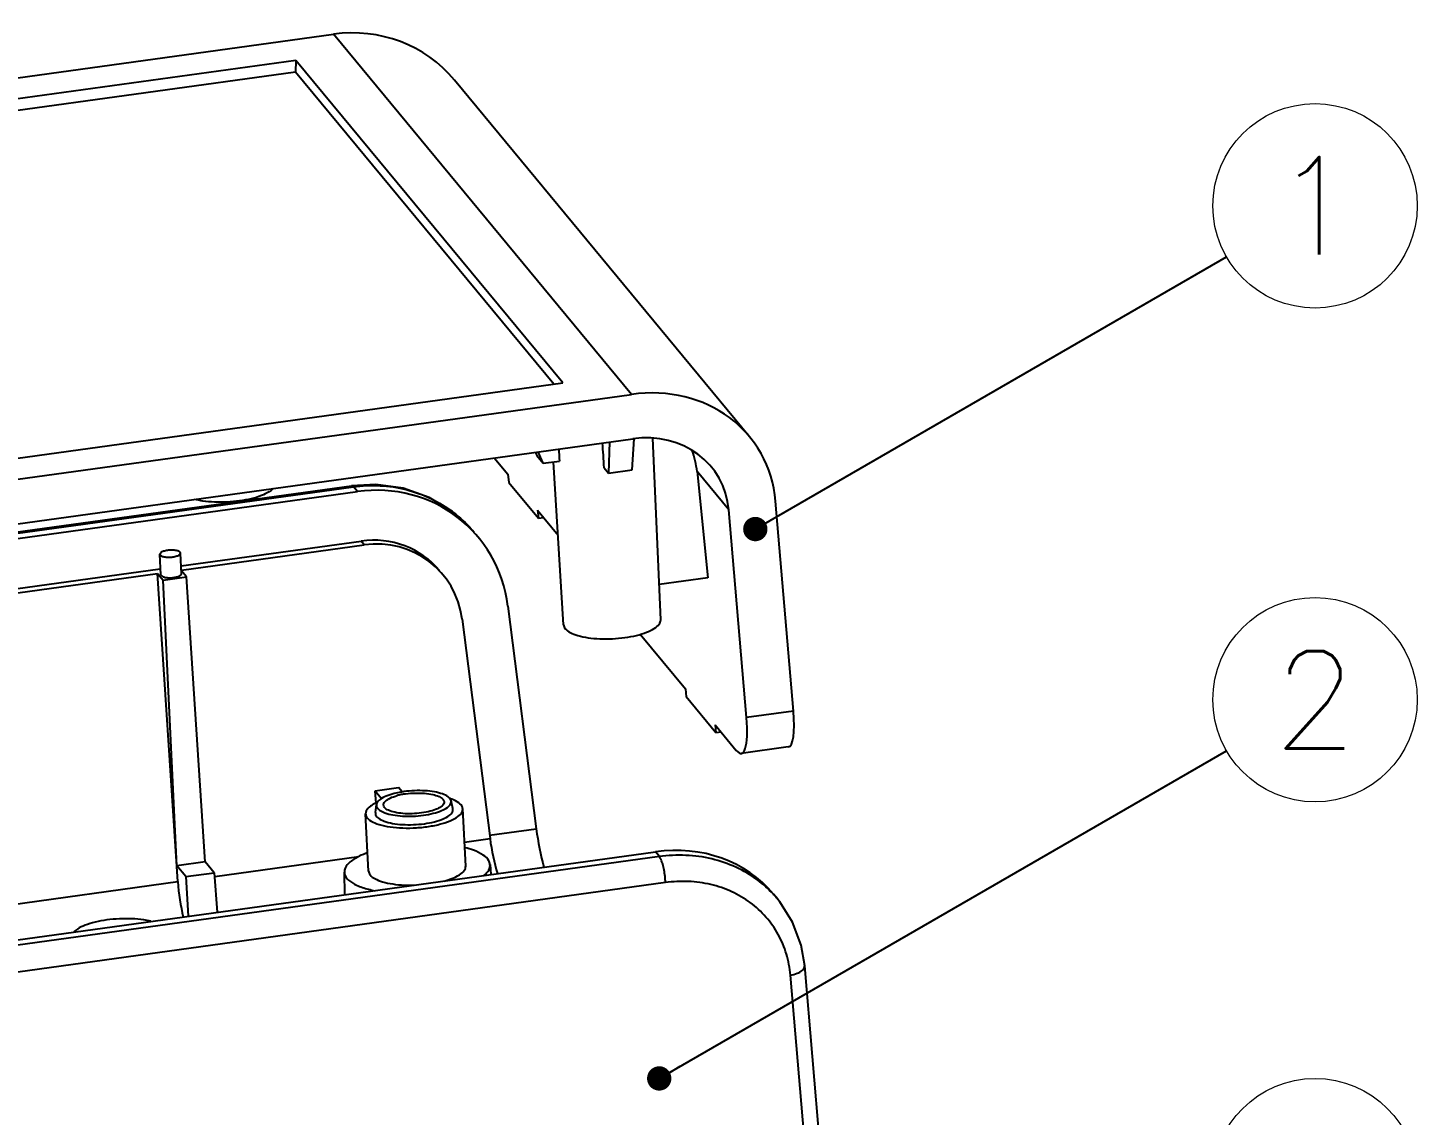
# Model space of a CAD drawing. Extents: x 2162 to 2434, y 31 to 217.
# Drawn here: x 2254.9 to 2312, y 64.8 to 109.5 of the extents above; entities that cross this region are included whole.
import ezdxf
from ezdxf.enums import TextEntityAlignment as Align

# ---------------------------------------------------------------- set-up
doc = ezdxf.new("R2010")
doc.units = 0
doc.header["$LTSCALE"] = 30.734
doc.header["$MEASUREMENT"] = 0
doc.layers.get('0').update_dxf_attribs({"linetype": 'CONTINUOUS'})
doc.layers.add('02___PRT_ALL_AXES', color=7, linetype='CONTINUOUS')
doc.layers.add('06___PRT_ALL_SURFS', color=7, linetype='CONTINUOUS')
doc.layers.add('from', color=7, linetype='CONTINUOUS', lineweight=13)
doc.styles.get("Standard").update_dxf_attribs({"font": 'txt', "width": 0.8})
doc.styles.add('TXT', font='txt.shx', dxfattribs={"bigfont": 'gbcbig.shx'})
doc.dimstyles.get("Standard").update_dxf_attribs({"dimtxt": 0.18, "dimasz": 0.18, "dimexe": 0.18, "dimexo": 0.0625, "dimgap": 0.09, "dimtad": 0, "dimtih": 1, "dimtoh": 1, "dimdec": 4, "dimzin": 0, "dimdsep": 46, "dimtxsty": 'Standard', "dimcen": 0.09, "dimadec": 0, "dimazin": 0, "dimtfac": 1, "dimtdec": 4, "dimtofl": 0, "dimtmove": 0, "dimatfit": 3, "dimfxl": 1, "dimtolj": 1, "dimtzin": 0, "dimarcsym": 0})

msp = doc.modelspace()

# ---------------------------------------------------------------- linework, layer by layer
at = {"color": 7, "linetype": 'Continuous'}
for p, q in [((2203.263, 100.321), (2267.497, 109.188)), ((2279.745, 94.391), (2267.497, 109.188)), ((2265.951, 108.115), (2206.087, 99.851)), ((2265.951, 108.115), (2265.945, 107.625)), ((2276.921, 94.861), (2265.951, 108.115)), ((2265.945, 107.625), (2206.45, 99.412)), ((2276.552, 94.81), (2265.945, 107.625)), ((2284.603, 92.651), (2272.475, 107.303)), ((2217.058, 86.597), (2276.921, 94.861)), ((2215.511, 85.524), (2279.745, 94.391)), ((2215.564, 83.699), (2279.798, 92.567)), ((2279.773, 91.291), (2279.858, 92.563)), ((2275.794, 92.014), (2275.854, 91.873)), ((2276.114, 91.558), (2275.918, 92.031)), ((2278.843, 92.435), (2278.809, 91.158)), ((2274.106, 91.781), (2274.664, 91.106)), ((2274.664, 91.106), (2274.702, 90.776)), ((2283.75, 89.641), (2282.444, 91.218)), ((2282.444, 91.218), (2282.892, 86.852)), ((2216.055, 83.156), (2268.482, 90.393)), ((2216.754, 83.474), (2268.317, 90.593)), ((2216.769, 83.527), (2268.247, 90.633)), ((2268.247, 90.633), (2268.317, 90.593)), ((2268.482, 90.393), (2268.317, 90.593)), ((2286.406, 81.373), (2285.673, 90.002)), ((2275.889, 89.626), (2276.732, 88.608)), ((2275.889, 89.626), (2275.921, 89.304)), ((2284.475, 81.107), (2283.75, 89.641)), ((2261.239, 87.341), (2268.633, 88.362)), ((2261.249, 87.166), (2268.764, 88.204)), ((2268.764, 88.204), (2268.633, 88.362)), ((2216.143, 81.116), (2260.374, 87.222)), ((2216.15, 80.941), (2260.269, 87.031)), ((2260.269, 87.031), (2260.495, 86.758)), ((2261.101, 74.369), (2260.269, 87.031)), ((2260.495, 86.758), (2261.46, 86.891)), ((2261.46, 86.891), (2261.25, 87.145)), ((2262.231, 75.184), (2261.46, 86.891)), ((2282.892, 86.852), (2280.889, 86.575)), ((2261.058, 75.022), (2260.495, 86.758)), ((2274.668, 85.691), (2275.837, 76.537)), ((2272.785, 85.147), (2273.935, 76.141)), ((2280.105, 84.533), (2281.963, 82.289)), ((2281.963, 82.289), (2282.001, 81.958)), ((2283.219, 80.486), (2282.001, 81.958)), ((2286.406, 81.373), (2284.475, 81.107)), ((2283.188, 80.809), (2283.219, 80.486)), ((2283.188, 80.809), (2284.054, 79.763)), ((2283.431, 80.515), (2283.219, 80.486)), ((2286.195, 79.901), (2284.264, 79.634)), ((2269.214, 78.103), (2270.178, 78.236)), ((2269.214, 78.103), (2269.48, 77.78)), ((2269.26, 77.598), (2269.214, 78.103)), ((2270.329, 78.054), (2270.178, 78.236)), ((2272.41, 77.372), (2272.332, 77.696)), ((2269.221, 77.205), (2269.266, 77.536)), ((2273.918, 76.272), (2275.837, 76.537)), ((2272.886, 75.996), (2273.935, 76.141)), ((2216.496, 66.729), (2280.73, 75.596)), ((2280.895, 75.397), (2216.66, 66.53)), ((2262.623, 74.58), (2268.536, 75.396)), ((2280.895, 75.397), (2280.73, 75.596)), ((2262.231, 75.184), (2261.058, 75.022)), ((2261.429, 74.574), (2261.058, 75.022)), ((2262.602, 74.736), (2262.231, 75.184)), ((2273.936, 75.074), (2273.973, 74.663)), ((2214.415, 67.924), (2261.101, 74.369)), ((2281.145, 74.329), (2216.911, 65.461)), ((2261.429, 74.574), (2262.602, 74.736)), ((2261.429, 74.574), (2261.522, 72.945)), ((2262.602, 74.736), (2262.723, 73.11)), ((2267.944, 74.76), (2267.958, 73.833)), ((2285.76, 73.647), (2285.587, 73.856)), ((2287.603, 62.263), (2286.868, 70.909)), ((2286.868, 70.909), (2286.868, 70.909)), ((2287.017, 61.879), (2286.282, 70.525))]:
    msp.add_line(p, q, dxfattribs=at)
for points in [[(2273.28, 88.725), (2272.395, 89.573), (2271.433, 90.156), (2270.368, 90.532), (2269.24, 90.685), (2268.247, 90.633)], [(2286.868, 70.909), (2286.722, 71.762), (2286.373, 72.701), (2285.843, 73.544), (2285.753, 73.655)]]:
    msp.add_lwpolyline(points, dxfattribs=at)
for centre, radius, start, end in [((2270.79, 75.408), 2.585, 101.2772, 105.0264), ((2270.953, 74.052), 4.053, 97.844, 99.7657), ((2270.908, 74.81), 3.195, 97.786, 101.2581), ((2282.129, 70.643), 4.713, 41.3311, 42.8864), ((2282.135, 70.648), 4.705, 39.7313, 41.3299)]:
    msp.add_arc(centre, radius, start, end, dxfattribs=at)
for centre, major_axis, ratio, start_param, end_param in [((2267.93, 103.384), (3.904, 4.57), 0.938945, -0.162019, 0.8128), ((2279.904, 88.918), (4.953, 3.396), 0.881426, 5.819244, 7.337681), ((2279.904, 88.918), (3.302, 2.264), 0.881426, -0.463941, 1.054496), ((2276.9, 129.928), (-6.191, 129.553), 0.015668, -4.417216, -4.413209), ((2275.418, 130.148), (-9.162, 129.994), 0.003827, -1.873919, -1.865726), ((2278.602, 90.491), (3.138, 2.481), 0.906641, -0.523187, -0.281322), ((2268.914, 84.59), (3.904, 4.57), 0.938945, 5.577549, 7.095985), ((2268.914, 84.59), (2.538, 2.97), 0.938945, -0.162014, 0.8128), ((2269.045, 84.432), (2.538, 2.97), 0.938945, 5.577549, 7.095985), ((2283.804, 82.094), (-0.466, 2.459), 0.211217, 2.776012, 4.259542), ((2285.735, 82.361), (-0.466, 2.459), 0.211217, -3.152255, -2.023643), ((2276.464, 75.956), (-0.466, 2.459), 0.211217, 1.292483, 1.948468), ((2274.437, 75.676), (-0.373, 1.967), 0.211217, 1.292483, 2.050161), ((2280.888, 70.123), (4.953, 3.396), 0.881426, 0.079676, 1.054496), ((2261.613, 73.906), (-0.257, 1.984), 0.23239, 1.305014, 2.063159)]:
    msp.add_ellipse(centre, major_axis=major_axis, ratio=ratio, start_param=start_param, end_param=end_param, dxfattribs=at)
for points, start_tangent, end_tangent in [([(2265.022, 90.52), (2264.852, 90.384), (2264.538, 90.23), (2264.123, 90.102), (2263.643, 90.012)], (-0.664898, -0.746934), (-0.990605, -0.136752)), ([(2268.317, 90.593), (2269.414, 90.639), (2270.487, 90.478), (2271.497, 90.113), (2272.409, 89.557), (2273.189, 88.831), (2273.28, 88.724)], (0.990614, 0.136691), (0.638969, -0.769232)), ([(2263.643, 90.012), (2263.127, 89.965), (2262.607, 89.963), (2262.128, 90.008), (2261.786, 90.076)], (-0.990605, -0.136752), (-0.967855, 0.251509)), ([(2270.265, 78.047), (2269.998, 77.99), (2269.661, 77.879), (2269.417, 77.746), (2269.284, 77.597), (2269.268, 77.535)], (-0.985462, -0.169893), (-0.120017, -0.992772)), ([(2269.556, 77.519), (2269.557, 77.546), (2269.637, 77.679), (2269.831, 77.803), (2270.12, 77.905)], (-0.091037, 0.995848), (0.965562, 0.260172)), ([(2272.331, 77.696), (2272.326, 77.716), (2272.211, 77.855), (2271.984, 77.97), (2271.658, 78.055), (2271.266, 78.101), (2270.833, 78.105), (2270.399, 78.067)], (-0.188566, 0.98206), (-0.990605, -0.136752)), ([(2270.475, 77.976), (2270.863, 78.008), (2271.244, 77.998), (2271.582, 77.948), (2271.843, 77.862), (2272.003, 77.749), (2272.044, 77.649)], (0.990605, 0.136752), (0.108036, -0.994147)), ([(2271.201, 77.098), (2271.603, 77.176), (2271.94, 77.286), (2272.183, 77.42), (2272.316, 77.568), (2272.331, 77.696)], (0.990605, 0.136752), (-0.188566, 0.98206)), ([(2269.224, 77.204), (2269.231, 77.115), (2269.351, 76.971), (2269.587, 76.851), (2269.926, 76.763), (2270.333, 76.715), (2270.784, 76.711), (2271.235, 76.75)], (-0.120021, -0.992771), (0.990605, 0.136752)), ([(2269.268, 77.535), (2269.275, 77.45), (2269.39, 77.311), (2269.617, 77.196), (2269.943, 77.111), (2270.335, 77.065), (2270.768, 77.06), (2271.201, 77.098)], (-0.120017, -0.992772), (0.990605, 0.136752)), ([(2271.125, 77.19), (2270.738, 77.158), (2270.357, 77.168), (2270.019, 77.218), (2269.757, 77.304), (2269.598, 77.417), (2269.556, 77.519)], (-0.990605, -0.136752), (-0.091037, 0.995848)), ([(2272.044, 77.649), (2272.044, 77.619), (2271.964, 77.486), (2271.77, 77.363), (2271.481, 77.261), (2271.125, 77.19)], (0.108036, -0.994147), (-0.990605, -0.136752)), ([(2271.235, 76.75), (2271.652, 76.83), (2272.003, 76.946), (2272.256, 77.085), (2272.394, 77.239), (2272.409, 77.372)], (0.990605, 0.136752), (-0.188565, 0.982061)), ([(2268.901, 75.555), (2268.562, 75.412), (2268.187, 75.177), (2267.981, 74.926), (2267.947, 74.76)], (-0.940711, -0.339209), (-0.002448, -0.999997)), ([(2273.933, 75.074), (2273.885, 75.23), (2273.658, 75.459), (2273.262, 75.655), (2272.901, 75.764)], (-0.105235, 0.994447), (-0.97101, 0.239041)), ([(2285.582, 73.85), (2284.922, 74.44), (2284.038, 74.962), (2283.048, 75.303), (2281.988, 75.449), (2280.895, 75.397)], (-0.680536, 0.732714), (-0.990613, -0.136699)), ([(2281.145, 74.329), (2281.127, 74.583), (2281.088, 74.843), (2281.031, 75.083), (2280.965, 75.274), (2280.895, 75.397)], (-0.028943, 0.999581), (-0.637633, 0.77034)), ([(2272.052, 74.393), (2272.364, 74.495), (2272.68, 74.652), (2272.877, 74.827), (2272.938, 75.007), (2272.938, 75.009)], (0.964964, 0.262383), (-0.055595, 0.998453)), ([(2273.666, 74.608), (2273.794, 74.726), (2273.931, 74.98), (2273.933, 75.074)], (0.784606, 0.619995), (-0.105235, 0.994447)), ([(2267.947, 74.76), (2267.957, 74.672), (2268.117, 74.434), (2268.451, 74.224), (2268.938, 74.056), (2269.204, 73.996)], (-0.002448, -0.999997), (0.981494, -0.191494)), ([(2268.944, 74.8), (2269.005, 74.648), (2269.202, 74.491), (2269.517, 74.364), (2269.934, 74.273), (2270.418, 74.227), (2270.812, 74.223)], (0.074499, -0.997221), (0.999698, 0.024567)), ([(2286.282, 70.525), (2286.117, 71.395), (2285.778, 72.201), (2285.276, 72.913), (2284.631, 73.505), (2283.867, 73.955), (2283.009, 74.248), (2282.091, 74.374), (2281.145, 74.329)], (-0.084833, 0.996395), (-0.990621, -0.136637)), ([(2258.185, 72.793), (2257.704, 72.703), (2257.289, 72.575), (2256.975, 72.421), (2256.825, 72.305)], (-0.990605, -0.136752), (-0.703424, -0.71077)), ([(2259.997, 72.74), (2259.699, 72.797), (2259.221, 72.841), (2258.701, 72.84), (2258.185, 72.793)], (-0.971982, 0.235056), (-0.990605, -0.136752)), ([(2286.282, 70.525), (2286.561, 70.604), (2286.765, 70.72), (2286.863, 70.855), (2286.866, 70.909)], (0.982868, 0.184309), (-0.091802, 0.995777))]:
    msp.add_spline(points, degree=3, dxfattribs=dict(at, start_tangent=start_tangent, end_tangent=end_tangent))
at = {"layer": '02___PRT_ALL_AXES', "color": 7, "linetype": 'Continuous'}
for p, q in [((2260.407, 86.978), (2260.363, 87.824)), ((2261.256, 87.023), (2261.212, 87.869)), ((2268.943, 74.8), (2268.82, 77.149)), ((2272.938, 75.009), (2272.815, 77.359))]:
    msp.add_line(p, q, dxfattribs=at)
for centre, radius, start, end in [((2271.622, 75.71), 2.176, 70.4812, 72.5104), ((2271.66, 75.82), 2.058, 70.0772, 70.4674), ((2270.09, 75.844), 1.947, 113.6839, 116.0697)]:
    msp.add_arc(centre, radius, start, end, dxfattribs=at)
for points, start_tangent, end_tangent in [([(2260.677, 87.98), (2260.51, 87.942), (2260.398, 87.886), (2260.363, 87.824)], (-0.990605, -0.136752), (0.009653, -0.999953)), ([(2261.212, 87.869), (2261.211, 87.872), (2261.162, 87.931), (2261.039, 87.974), (2260.865, 87.991), (2260.677, 87.98)], (-0.009653, 0.999953), (-0.990605, -0.136752)), ([(2260.363, 87.824), (2260.363, 87.821), (2260.412, 87.761), (2260.536, 87.719), (2260.709, 87.701), (2260.898, 87.713)], (0.009653, -0.999953), (0.990605, 0.136752)), ([(2260.898, 87.713), (2261.065, 87.75), (2261.177, 87.807), (2261.212, 87.869)], (0.990605, 0.136752), (-0.009653, 0.999953)), ([(2260.409, 86.979), (2260.422, 86.944), (2260.495, 86.897), (2260.62, 86.866), (2260.777, 86.855), (2260.942, 86.867)], (0.106597, -0.994302), (0.990605, 0.136752)), ([(2260.942, 86.867), (2261.091, 86.899), (2261.2, 86.946), (2261.253, 87.002), (2261.254, 87.023)], (0.990605, 0.136752), (-0.106597, 0.994302)), ([(2272.812, 77.359), (2272.801, 77.428), (2272.652, 77.607), (2272.362, 77.755)], (-0.026601, 0.999646), (-0.940141, 0.340785)), ([(2269.234, 77.593), (2269.019, 77.465), (2268.847, 77.273), (2268.823, 77.149)], (-0.897982, -0.440033), (0.026601, -0.999646)), ([(2268.823, 77.149), (2268.835, 77.08), (2268.983, 76.901), (2269.28, 76.75), (2269.702, 76.64), (2270.214, 76.58), (2270.775, 76.575), (2271.339, 76.624)], (0.026601, -0.999646), (0.990605, 0.136752)), ([(2271.339, 76.624), (2271.861, 76.725), (2272.299, 76.868), (2272.616, 77.043), (2272.788, 77.235), (2272.812, 77.359)], (0.990605, 0.136752), (-0.026601, 0.999646))]:
    msp.add_spline(points, degree=3, dxfattribs=dict(at, start_tangent=start_tangent, end_tangent=end_tangent))
at = {"layer": '06___PRT_ALL_SURFS', "color": 7, "linetype": 'Continuous'}
for p, q in [((2280.954, 85.13), (2280.632, 92.595)), ((2275.854, 91.873), (2276.114, 91.558)), ((2276.114, 91.558), (2276.785, 91.651)), ((2276.959, 84.92), (2276.546, 91.618)), ((2278.628, 91.377), (2278.809, 91.158)), ((2278.809, 91.158), (2279.773, 91.291)), ((2274.702, 90.776), (2275.921, 89.304)), ((2275.921, 89.304), (2276.132, 89.333))]:
    msp.add_line(p, q, dxfattribs=at)
for points, start_tangent, end_tangent in [([(2279.478, 84.397), (2279.958, 84.487), (2280.373, 84.615), (2280.688, 84.769), (2280.887, 84.943), (2280.954, 85.121), (2280.954, 85.129)], (0.990605, 0.136752), (-0.054355, 0.998522)), ([(2276.959, 84.921), (2277.028, 84.761), (2277.229, 84.607), (2277.546, 84.482), (2277.963, 84.393), (2278.442, 84.349), (2278.962, 84.35), (2279.478, 84.397)], (0.074709, -0.997205), (0.990605, 0.136752))]:
    msp.add_spline(points, degree=3, dxfattribs=dict(at, start_tangent=start_tangent, end_tangent=end_tangent))
at = {"layer": 'from', "color": 4}
for centre in [(2307.844, 102.138), (2307.844, 81.845), (2307.844, 62.082)]:
    msp.add_circle(centre, 4.2, dxfattribs=at)

# ---------------------------------------------------------------- texts
at = {"layer": 'from', "color": 6, "style": 'TXT'}
for s, p in [('1', (2307.844, 102.138)), ('2', (2307.844, 81.845))]:
    msp.add_text(s, height=4, dxfattribs=at).set_placement(p, align=Align.MIDDLE)

# ---------------------------------------------------------------- leaders
at = {"layer": 'from', "color": 4}
for points in [[(2284.839, 88.856), (2304.207, 100.038)], [(2280.889, 66.282), (2304.207, 79.745)]]:
    msp.add_leader(points, dimstyle='Standard', override={"dimasz": 1, "dimldrblk": 'Dot'}, dxfattribs=at)

doc.saveas('drawing.dxf')
